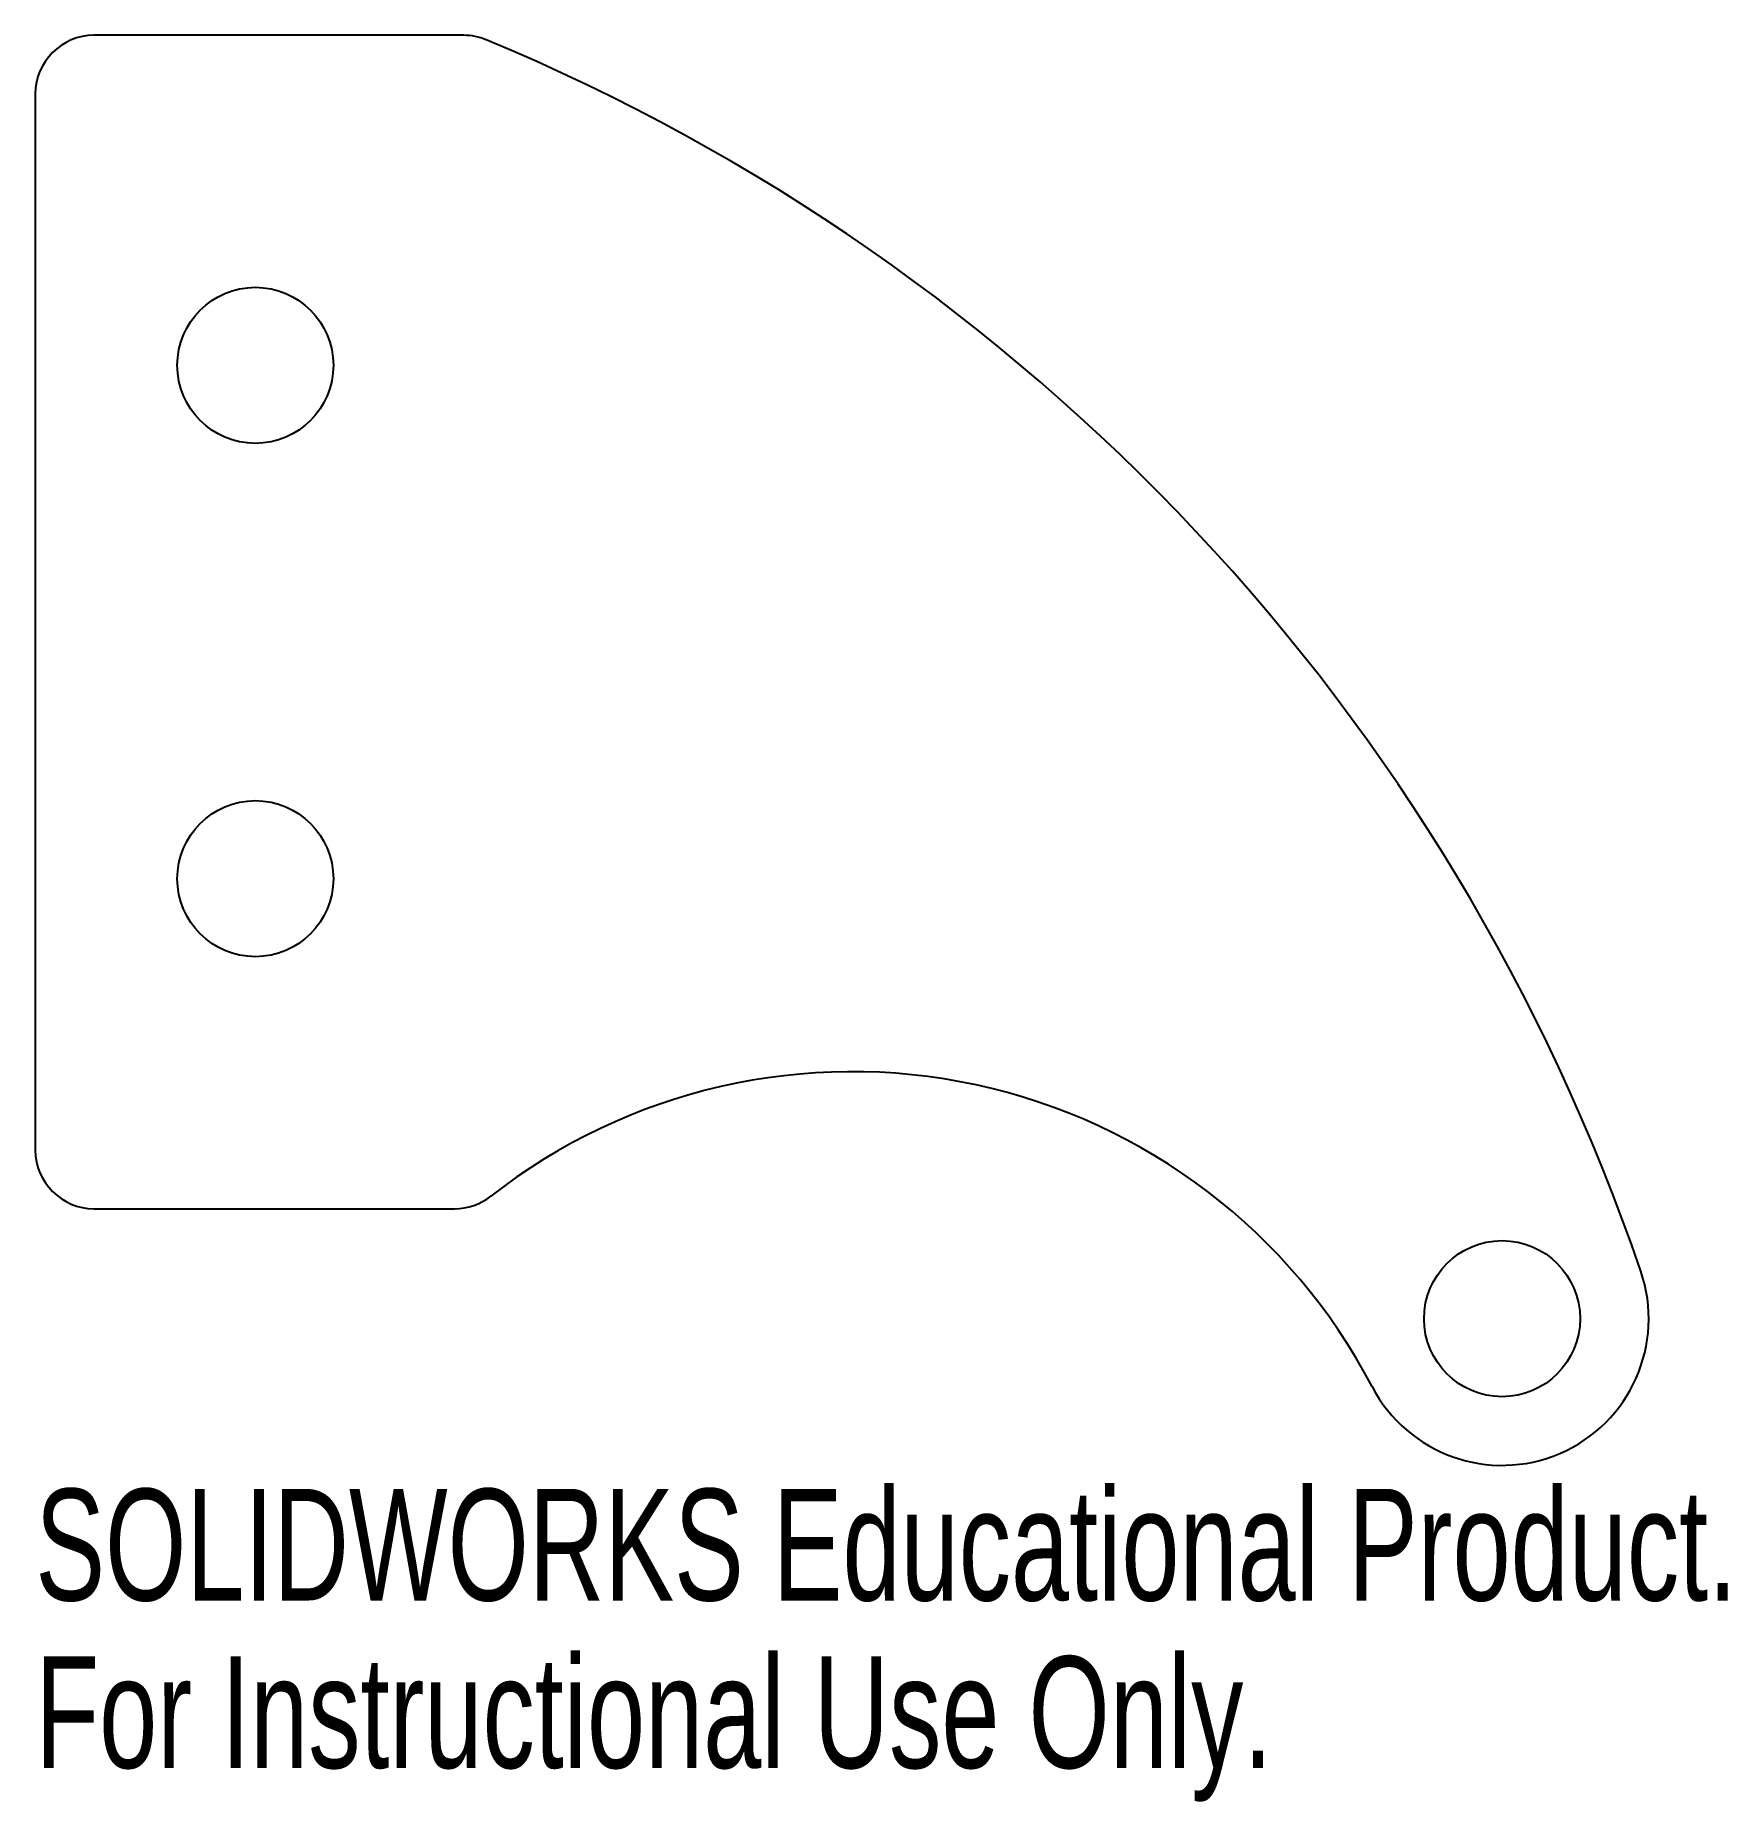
# Model space of a CAD drawing. Header units: inches. Extents: x 0 to 2.88, y -1.01 to 2.
import ezdxf

# ---------------------------------------------------------------- set-up
doc = ezdxf.new("R2010")
doc.units = ezdxf.units.IN
doc.header["$MEASUREMENT"] = 0
doc.styles.add('SLDTEXTSTYLE0', font='TXT', dxfattribs={"width": 0.7})

msp = doc.modelspace()

# ---------------------------------------------------------------- linework, layer by layer
at = {"color": 7, "linetype": 'Continuous', "lineweight": 25}
for p, q in [((0.7302, 2), (0.1, 2)), ((0, 1.9), (0, 0.1)), ((0.1, 0), (0.7146, 0))]:
    msp.add_line(p, q, dxfattribs=at)
for centre in [(0.375, 1.4375), (0.375, 0.5625), (2.5, -0.1875)]:
    msp.add_circle(centre, 0.133, dxfattribs=at)
for centre, radius, start, end in [((0.1, 1.9), 0.1, 90, 180), ((0.7302, 1.9), 0.1, 67.4252, 90), ((-0.575, -1.2395), 3.5, 18.8862, 67.4252), ((1.3922, -0.7665), 1, 27.5956, 128.0233), ((0.1, 0.1), 0.1, 180, 270), ((0.7146, 0.1), 0.1, 270, 308.0233), ((2.5, -0.1875), 0.25, 207.5956, 18.8862)]:
    msp.add_arc(centre, radius, start, end, dxfattribs=at)

# ---------------------------------------------------------------- texts
at = {"color": 7, "linetype": 'Continuous', "char_height": 0.1903, "attachment_point": 1, "style": 'SLDTEXTSTYLE0'}
for s, insert in [('SOLIDWORKS Educational Product.', (0, -0.4776)), ('For Instructional Use Only.', (0, -0.7631))]:
    msp.add_mtext(s, dxfattribs=dict(at, insert=insert))

doc.saveas('drawing.dxf')
